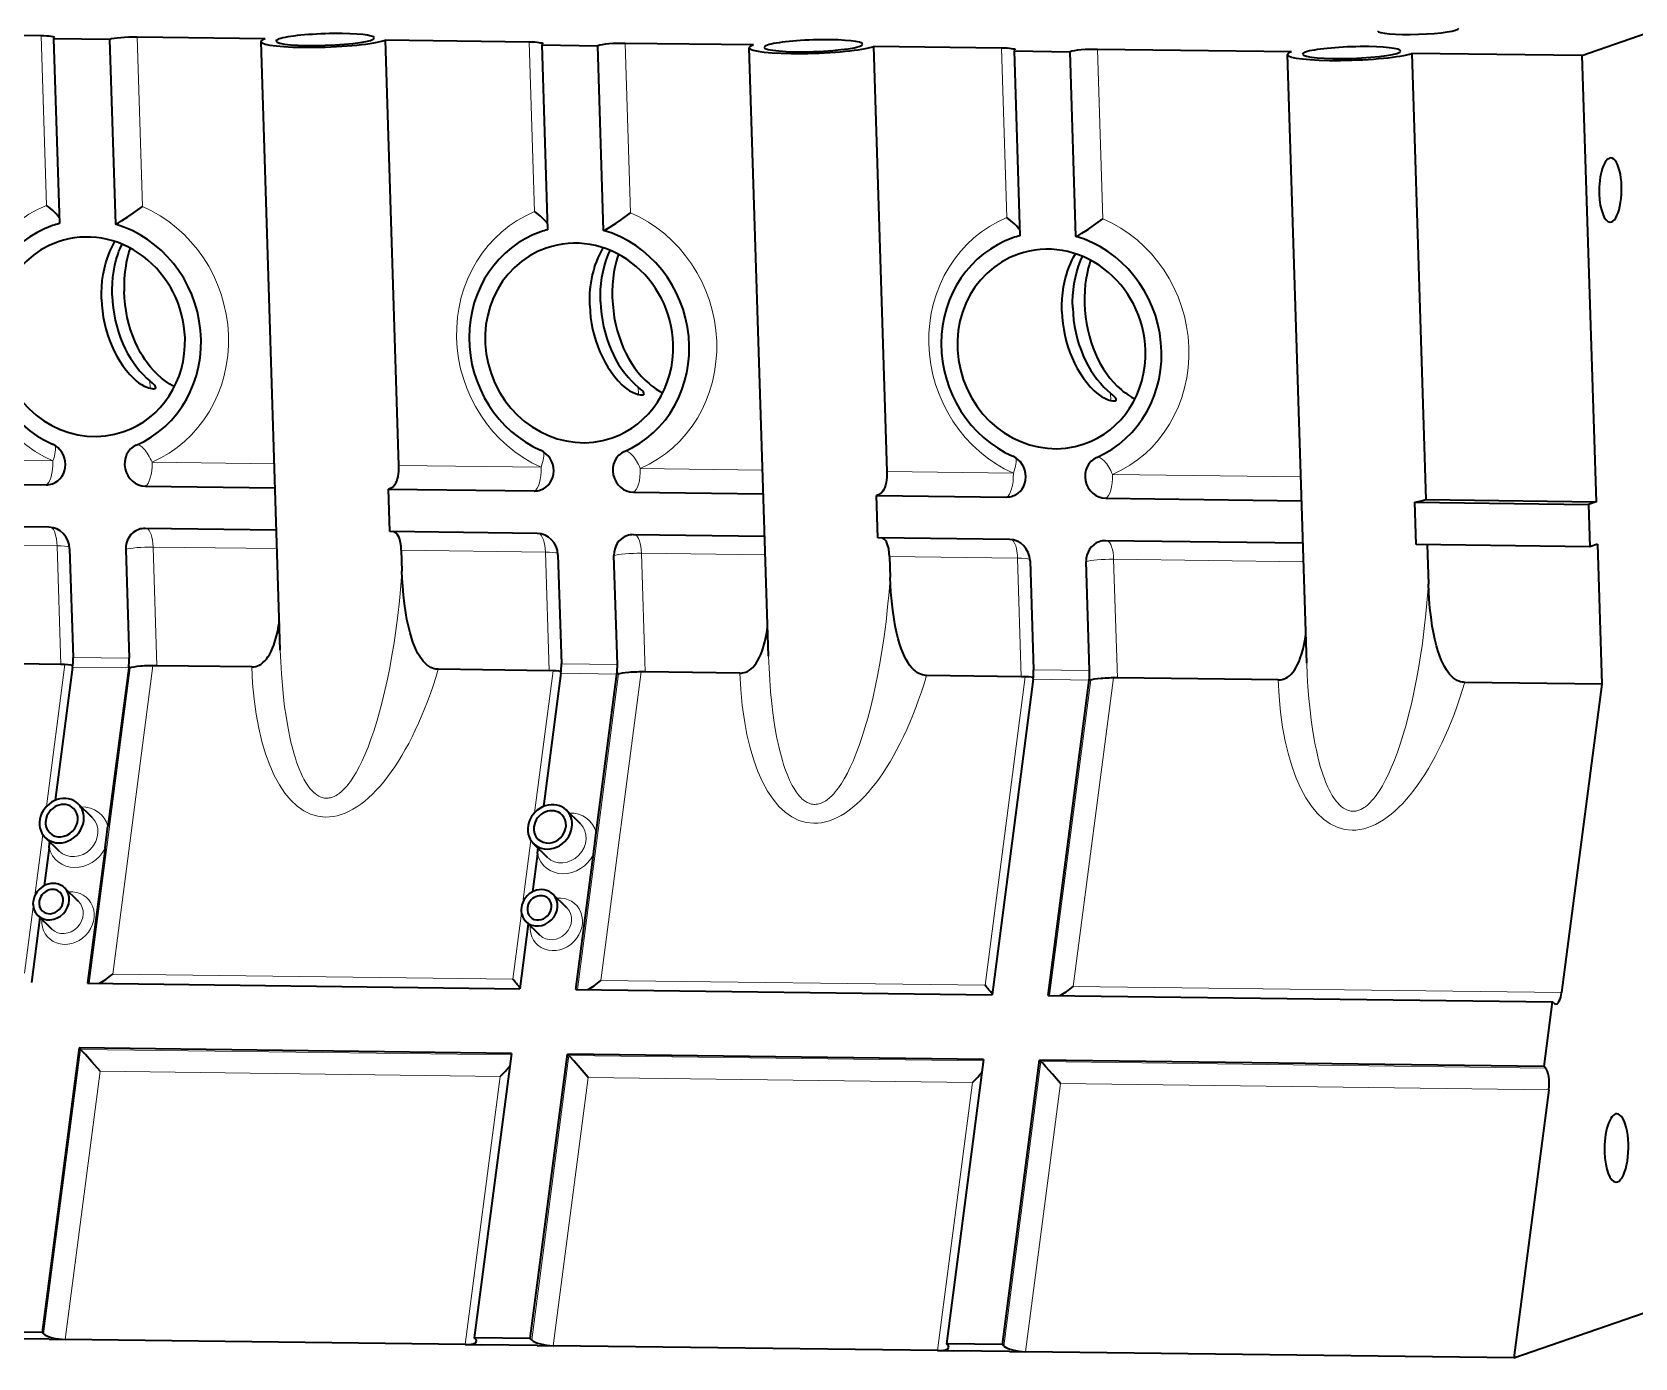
# Model space of a CAD drawing. Extents: x 0 to 420, y 0 to 297.
# Drawn here: x 271.9 to 346.9, y 196 to 258 of the extents above; entities that cross this region are included whole.
import ezdxf

# ---------------------------------------------------------------- set-up
doc = ezdxf.new("R2010")
doc.units = 0

msp = doc.modelspace()

# ---------------------------------------------------------------- linework, layer by layer
at = {"color": 7, "lineweight": 35, "ltscale": 0.425165}
msp.add_line((344.464, 256.909), (360.533, 262.479), dxfattribs=at)
at = {"color": 7, "lineweight": 35, "ltscale": 0.14985}
for p, q in [((272.346, 257.827), (266.352, 257.903)), ((282.834, 257.694), (276.841, 257.77)), ((305.684, 257.403), (299.691, 257.479))]:
    msp.add_line(p, q, dxfattribs=at)
at = {"color": 7, "lineweight": 13, "ltscale": 0.198313}
for p, q in [((272.346, 257.827), (272.596, 249.899)), ((276.841, 257.77), (277.091, 249.841)), ((295.196, 257.536), (295.446, 249.608)), ((299.942, 249.55), (299.691, 257.479)), ((317.297, 257.255), (317.547, 249.326)), ((322.042, 249.269), (321.792, 257.198))]:
    msp.add_line(p, q, dxfattribs=at)
at = {"color": 7, "lineweight": 35, "ltscale": 0.065559}
for p, q in [((275.555, 257.661), (272.933, 257.694)), ((295.783, 257.403), (298.405, 257.37)), ((317.884, 257.122), (320.506, 257.088)), ((272.394, 197.167), (269.772, 197.2)), ((272.723, 196.845), (270.1, 196.878)), ((295.244, 196.876), (292.622, 196.909)), ((295.573, 196.554), (292.951, 196.587)), ((317.345, 196.595), (314.723, 196.628)), ((317.674, 196.273), (315.052, 196.306))]:
    msp.add_line(p, q, dxfattribs=at)
at = {"color": 7, "lineweight": 35, "ltscale": 0.216234}
for p, q in [((272.933, 257.694), (273.206, 249.049)), ((275.555, 257.661), (275.828, 249.016)), ((295.783, 257.403), (296.056, 248.758)), ((298.678, 248.725), (298.405, 257.37)), ((317.884, 257.122), (318.157, 248.477)), ((320.779, 248.443), (320.506, 257.088))]:
    msp.add_line(p, q, dxfattribs=at)
at = {"color": 7, "lineweight": 35}
for p, q in [((283.545, 229.092), (282.645, 257.563)), ((306.395, 228.802), (305.495, 257.272)), ((331.586, 228.481), (330.687, 256.951)), ((336.495, 257.01), (337.155, 236.129)), ((344.464, 256.909), (345.124, 236.027)), ((274.525, 213.504), (294.753, 213.247)), ((319.476, 212.932), (343.084, 212.631)), ((294.358, 210.217), (274.13, 210.475)), ((342.689, 209.602), (319.081, 209.902)), ((341.282, 195.972), (318.423, 196.263))]:
    msp.add_line(p, q, dxfattribs=at)
at = {"color": 7, "lineweight": 35, "ltscale": 0.16858}
msp.add_line((295.196, 257.536), (288.453, 257.622), dxfattribs=at)
at = {"color": 7, "lineweight": 35, "ltscale": 0.497473}
for p, q in [((288.453, 257.622), (289.082, 237.733)), ((311.303, 257.331), (311.932, 237.442))]:
    msp.add_line(p, q, dxfattribs=at)
at = {"color": 7, "lineweight": 35, "ltscale": 0.149848}
msp.add_line((317.297, 257.255), (311.303, 257.331), dxfattribs=at)
at = {"color": 7, "lineweight": 35, "ltscale": 0.227116}
msp.add_line((330.876, 257.082), (321.792, 257.198), dxfattribs=at)
at = {"color": 7, "lineweight": 35, "ltscale": 0.199252}
for p, q in [((344.464, 256.909), (336.495, 257.01)), ((337.155, 236.129), (345.124, 236.027))]:
    msp.add_line(p, q, dxfattribs=at)
at = {"color": 7, "lineweight": 13, "ltscale": 0.008566}
for p, q in [((277.446, 241.685), (277.457, 241.342)), ((300.297, 241.394), (300.307, 241.051)), ((322.397, 241.112), (322.408, 240.77))]:
    msp.add_line(p, q, dxfattribs=at)
at = {"color": 7, "lineweight": 13, "ltscale": 0.148033}
msp.add_line((266.981, 238.014), (272.902, 237.939), dxfattribs=at)
at = {"color": 7, "lineweight": 13, "ltscale": 0.1432}
for p, q in [((277.542, 237.88), (283.27, 237.807)), ((300.392, 237.589), (306.12, 237.516))]:
    msp.add_line(p, q, dxfattribs=at)
at = {"color": 7, "lineweight": 13, "ltscale": 0.166762}
msp.add_line((289.082, 237.733), (295.752, 237.648), dxfattribs=at)
at = {"color": 7, "lineweight": 13, "ltscale": 0.148031}
msp.add_line((311.932, 237.442), (317.853, 237.367), dxfattribs=at)
at = {"color": 7, "lineweight": 13, "ltscale": 0.220466}
msp.add_line((322.493, 237.308), (331.311, 237.195), dxfattribs=at)
at = {"color": 7, "lineweight": 35, "ltscale": 0.152049}
for p, q in [((266.502, 236.903), (272.584, 236.825)), ((277.224, 236.766), (283.306, 236.689)), ((300.074, 236.475), (306.156, 236.398)), ((311.453, 236.331), (317.535, 236.253))]:
    msp.add_line(p, q, dxfattribs=at)
at = {"color": 7, "lineweight": 35, "ltscale": 0.049654}
msp.add_line((288.666, 234.636), (288.603, 236.621), dxfattribs=at)
at = {"color": 7, "lineweight": 35, "ltscale": 0.170779}
msp.add_line((288.603, 236.621), (295.434, 236.535), dxfattribs=at)
at = {"color": 7, "lineweight": 35, "ltscale": 0.049653}
for p, q in [((311.516, 234.345), (311.453, 236.331)), ((336.707, 234.025), (336.645, 236.01)), ((344.775, 235.906), (344.837, 233.921))]:
    msp.add_line(p, q, dxfattribs=at)
at = {"color": 7, "lineweight": 35, "ltscale": 0.229315}
msp.add_line((322.175, 236.194), (331.347, 236.077), dxfattribs=at)
at = {"color": 7, "lineweight": 35, "ltscale": 0.20327}
msp.add_line((336.645, 236.01), (344.775, 235.906), dxfattribs=at)
at = {"color": 7, "lineweight": 35, "ltscale": 0.009242}
msp.add_line((345.124, 236.027), (344.775, 235.906), dxfattribs=at)
at = {"color": 7, "lineweight": 35, "ltscale": 0.153867}
for p, q in [((272.719, 234.839), (266.565, 234.918)), ((306.218, 234.413), (300.064, 234.491))]:
    msp.add_line(p, q, dxfattribs=at)
at = {"color": 7, "lineweight": 35, "ltscale": 0.153866}
for p, q in [((283.368, 234.704), (277.214, 234.782)), ((317.67, 234.267), (311.516, 234.345))]:
    msp.add_line(p, q, dxfattribs=at)
at = {"color": 7, "lineweight": 35, "ltscale": 0.172597}
msp.add_line((295.569, 234.548), (288.666, 234.636), dxfattribs=at)
at = {"color": 7, "lineweight": 35, "ltscale": 0.231133}
msp.add_line((331.41, 234.092), (322.165, 234.21), dxfattribs=at)
at = {"color": 7, "lineweight": 13, "ltscale": 0.14985}
msp.add_line((273.1, 233.968), (267.106, 234.044), dxfattribs=at)
at = {"color": 7, "lineweight": 13, "ltscale": 0.138799}
for p, q in [((273.1, 233.968), (273.275, 228.419)), ((277.595, 233.911), (277.77, 228.361)), ((295.95, 233.677), (296.125, 228.128)), ((300.62, 228.071), (300.445, 233.62)), ((318.051, 233.396), (318.226, 227.846)), ((322.721, 227.789), (322.546, 233.338))]:
    msp.add_line(p, q, dxfattribs=at)
at = {"color": 7, "lineweight": 35, "ltscale": 0.127455}
for p, q in [((273.687, 233.835), (273.848, 228.739)), ((276.309, 233.801), (276.47, 228.706)), ((296.537, 233.544), (296.698, 228.448)), ((299.32, 228.415), (299.159, 233.511)), ((321.421, 228.134), (321.26, 233.229))]:
    msp.add_line(p, q, dxfattribs=at)
at = {"color": 7, "lineweight": 13, "ltscale": 0.145017}
msp.add_line((283.395, 233.837), (277.595, 233.911), dxfattribs=at)
at = {"color": 7, "lineweight": 35, "ltscale": 0.024462}
for p, q in [((289.207, 233.763), (289.238, 232.785)), ((312.057, 233.472), (312.088, 232.494))]:
    msp.add_line(p, q, dxfattribs=at)
at = {"color": 7, "lineweight": 13, "ltscale": 0.168579}
msp.add_line((295.95, 233.677), (289.207, 233.763), dxfattribs=at)
at = {"color": 7, "lineweight": 13, "ltscale": 0.145018}
msp.add_line((306.245, 233.546), (300.445, 233.62), dxfattribs=at)
at = {"color": 7, "lineweight": 13, "ltscale": 0.149849}
msp.add_line((318.051, 233.396), (312.057, 233.472), dxfattribs=at)
at = {"color": 7, "lineweight": 13, "ltscale": 0.222284}
msp.add_line((331.437, 233.225), (322.546, 233.338), dxfattribs=at)
at = {"color": 7, "lineweight": 35, "ltscale": 0.203269}
msp.add_line((344.837, 233.921), (336.707, 234.025), dxfattribs=at)
at = {"color": 7, "lineweight": 35, "ltscale": 0.046147}
msp.add_line((337.221, 234.018), (337.28, 232.173), dxfattribs=at)
at = {"color": 7, "lineweight": 35, "ltscale": 0.009243}
msp.add_line((345.187, 234.042), (344.837, 233.921), dxfattribs=at)
at = {"color": 7, "lineweight": 35, "ltscale": 0.163625}
msp.add_line((345.187, 234.042), (345.393, 227.5), dxfattribs=at)
at = {"color": 7, "lineweight": 35, "ltscale": 0.127454}
msp.add_line((318.638, 233.263), (318.799, 228.167), dxfattribs=at)
at = {"color": 7, "lineweight": 35, "ltscale": 0.110885}
for p, q in [((273.275, 228.419), (268.84, 228.475)), ((282.205, 228.305), (277.77, 228.361)), ((305.055, 228.014), (300.62, 228.071))]:
    msp.add_line(p, q, dxfattribs=at)
at = {"color": 7, "lineweight": 13, "ltscale": 0.167456}
for p, q in [((273.462, 228.414), (272.596, 221.772)), ((296.312, 228.123), (295.446, 221.481))]:
    msp.add_line(p, q, dxfattribs=at)
at = {"color": 7, "lineweight": 35, "ltscale": 0.15712}
msp.add_line((273.827, 228.296), (273.014, 222.064), dxfattribs=at)
at = {"color": 7, "lineweight": 13, "ltscale": 0.065559}
for p, q in [((273.827, 228.296), (276.449, 228.263)), ((273.848, 228.739), (276.47, 228.706)), ((296.698, 228.448), (299.32, 228.415)), ((318.799, 228.167), (321.421, 228.134)), ((296.677, 228.005), (299.299, 227.972)), ((318.778, 227.724), (321.4, 227.69))]:
    msp.add_line(p, q, dxfattribs=at)
at = {"color": 7, "lineweight": 13, "ltscale": 0.37219}
for p, q in [((276.524, 228.266), (274.599, 213.503)), ((319.55, 212.931), (321.475, 227.694))]:
    msp.add_line(p, q, dxfattribs=at)
at = {"color": 7, "lineweight": 35, "ltscale": 0.187392}
for p, q in [((276.449, 228.263), (275.48, 220.83)), ((298.33, 220.539), (299.299, 227.972))]:
    msp.add_line(p, q, dxfattribs=at)
at = {"color": 7, "lineweight": 13, "ltscale": 0.363842}
for p, q in [((277.583, 228.361), (275.701, 213.93)), ((298.551, 213.639), (300.433, 228.071)), ((320.652, 213.358), (322.534, 227.789))]:
    msp.add_line(p, q, dxfattribs=at)
at = {"color": 7, "lineweight": 13, "ltscale": 0.005672}
for p, q in [((276.47, 228.706), (276.477, 228.479)), ((276.484, 228.252), (276.477, 228.479)), ((299.32, 228.415), (299.327, 228.188)), ((299.335, 227.961), (299.327, 228.188)), ((321.421, 228.134), (321.428, 227.907)), ((321.435, 227.68), (321.428, 227.907))]:
    msp.add_line(p, q, dxfattribs=at)
at = {"color": 7, "lineweight": 35, "ltscale": 0.129615}
msp.add_line((296.125, 228.128), (290.941, 228.194), dxfattribs=at)
at = {"color": 7, "lineweight": 35, "ltscale": 0.157121}
msp.add_line((296.677, 228.005), (295.864, 221.773), dxfattribs=at)
at = {"color": 7, "lineweight": 13, "ltscale": 0.372191}
msp.add_line((297.449, 213.212), (299.374, 227.975), dxfattribs=at)
at = {"color": 7, "lineweight": 35, "ltscale": 0.110884}
msp.add_line((318.226, 227.846), (313.791, 227.903), dxfattribs=at)
at = {"color": 7, "lineweight": 13, "ltscale": 0.363832}
msp.add_line((318.413, 227.841), (316.531, 213.41), dxfattribs=at)
at = {"color": 7, "lineweight": 35, "ltscale": 0.372089}
for p, q in [((318.778, 227.724), (316.854, 212.965)), ((319.476, 212.932), (321.4, 227.69))]:
    msp.add_line(p, q, dxfattribs=at)
at = {"color": 7, "lineweight": 35, "ltscale": 0.188152}
msp.add_line((330.247, 227.693), (322.721, 227.789), dxfattribs=at)
at = {"color": 7, "lineweight": 35, "ltscale": 0.160287}
msp.add_line((345.393, 227.5), (338.983, 227.582), dxfattribs=at)
at = {"color": 7, "lineweight": 35, "ltscale": 0.363901}
msp.add_line((345.393, 227.5), (343.511, 213.067), dxfattribs=at)
at = {"color": 7, "lineweight": 35, "ltscale": 0.02299}
for p, q in [((274.741, 221.251), (274.085, 221.895)), ((273.201, 219.68), (272.544, 220.324)), ((296.051, 219.389), (295.394, 220.033)), ((274.107, 217.322), (273.451, 217.965)), ((296.958, 217.031), (296.301, 217.675)), ((272.847, 216.036), (272.191, 216.68)), ((295.697, 215.745), (295.041, 216.389))]:
    msp.add_line(p, q, dxfattribs=at)
at = {"color": 7, "lineweight": 35, "ltscale": 0.022991}
msp.add_line((297.591, 220.96), (296.935, 221.604), dxfattribs=at)
at = {"color": 7, "lineweight": 13, "ltscale": 0.07255}
for p, q in [((272.426, 220.468), (272.051, 217.591)), ((295.276, 220.177), (294.901, 217.3))]:
    msp.add_line(p, q, dxfattribs=at)
at = {"color": 7, "lineweight": 35, "ltscale": 0.044854}
for p, q in [((272.725, 219.844), (272.493, 218.065)), ((295.575, 219.553), (295.343, 217.774))]:
    msp.add_line(p, q, dxfattribs=at)
at = {"color": 7, "lineweight": 35, "ltscale": 0.158992}
msp.add_line((275.347, 219.81), (274.525, 213.504), dxfattribs=at)
at = {"color": 7, "lineweight": 35, "ltscale": 0.158991}
msp.add_line((297.375, 213.213), (298.197, 219.52), dxfattribs=at)
at = {"color": 7, "lineweight": 13, "ltscale": 0.077988}
for p, q in [((271.984, 217.076), (271.58, 213.982)), ((294.834, 216.785), (294.43, 213.692))]:
    msp.add_line(p, q, dxfattribs=at)
at = {"color": 7, "lineweight": 35, "ltscale": 0.076566}
for p, q in [((272.298, 216.574), (271.902, 213.538)), ((295.149, 216.284), (294.753, 213.247))]:
    msp.add_line(p, q, dxfattribs=at)
at = {"color": 7, "lineweight": 13, "ltscale": 0.468277}
msp.add_line((275.701, 213.93), (294.43, 213.692), dxfattribs=at)
at = {"color": 7, "lineweight": 35, "ltscale": 0.487009}
msp.add_line((297.375, 213.213), (316.854, 212.965), dxfattribs=at)
at = {"color": 7, "lineweight": 13, "ltscale": 0.449547}
for p, q in [((298.551, 213.639), (316.531, 213.41)), ((315.939, 208.866), (297.958, 209.095))]:
    msp.add_line(p, q, dxfattribs=at)
at = {"color": 7, "lineweight": 13}
for p, q in [((320.652, 213.358), (343.511, 213.067)), ((294.349, 210.154), (274.195, 210.41)), ((342.755, 209.537), (319.146, 209.838)), ((342.919, 208.523), (320.059, 208.814))]:
    msp.add_line(p, q, dxfattribs=at)
at = {"color": 7, "lineweight": 35, "ltscale": 0.076375}
msp.add_line((342.689, 209.602), (343.084, 212.631), dxfattribs=at)
at = {"color": 7, "lineweight": 35, "ltscale": 0.002299}
for p, q in [((343.15, 212.567), (343.084, 212.631)), ((274.195, 210.41), (274.13, 210.475)), ((297.045, 210.119), (296.98, 210.184)), ((319.146, 209.838), (319.081, 209.902)), ((342.755, 209.537), (342.689, 209.602)), ((272.46, 197.102), (272.394, 197.167)), ((292.688, 196.845), (292.622, 196.909)), ((295.31, 196.812), (295.244, 196.876)), ((314.789, 196.564), (314.723, 196.628)), ((317.411, 196.53), (317.345, 196.595))]:
    msp.add_line(p, q, dxfattribs=at)
at = {"color": 7, "lineweight": 35, "ltscale": 0.335515}
for p, q in [((274.13, 210.475), (272.394, 197.167)), ((294.358, 210.217), (292.622, 196.909)), ((316.459, 209.936), (314.723, 196.628))]:
    msp.add_line(p, q, dxfattribs=at)
at = {"color": 7, "lineweight": 13, "ltscale": 0.335515}
for p, q in [((274.195, 210.41), (272.46, 197.102)), ((295.31, 196.812), (297.045, 210.119)), ((317.411, 196.53), (319.146, 209.838))]:
    msp.add_line(p, q, dxfattribs=at)
at = {"color": 7, "lineweight": 35, "ltscale": 0.335514}
for p, q in [((295.244, 196.876), (296.98, 210.184)), ((317.345, 196.595), (319.081, 209.902))]:
    msp.add_line(p, q, dxfattribs=at)
at = {"color": 7, "lineweight": 35, "ltscale": 0.48701}
msp.add_line((316.459, 209.936), (296.98, 210.184), dxfattribs=at)
at = {"color": 7, "lineweight": 13, "ltscale": 0.485161}
msp.add_line((316.45, 209.872), (297.045, 210.119), dxfattribs=at)
at = {"color": 7, "lineweight": 13, "ltscale": 0.316421}
for p, q in [((275.108, 209.386), (273.472, 196.835)), ((293.838, 209.147), (292.201, 196.597)), ((296.322, 196.544), (297.958, 209.095)), ((318.423, 196.263), (320.059, 208.814))]:
    msp.add_line(p, q, dxfattribs=at)
at = {"color": 7, "lineweight": 13, "ltscale": 0.468278}
msp.add_line((293.838, 209.147), (275.108, 209.386), dxfattribs=at)
at = {"color": 7, "lineweight": 13, "ltscale": 0.31642}
msp.add_line((315.939, 208.866), (314.302, 196.316), dxfattribs=at)
at = {"color": 7, "lineweight": 35, "ltscale": 0.316421}
msp.add_line((342.919, 208.523), (341.282, 195.972), dxfattribs=at)
at = {"color": 7, "lineweight": 35, "ltscale": 0.198378}
msp.add_line((341.282, 195.972), (348.78, 198.571), dxfattribs=at)
at = {"color": 7, "lineweight": 35, "ltscale": 0.018731}
for p, q in [((272.723, 196.845), (273.472, 196.835)), ((292.201, 196.597), (292.951, 196.587)), ((295.573, 196.554), (296.322, 196.544)), ((314.302, 196.316), (315.052, 196.306)), ((317.674, 196.273), (318.423, 196.263))]:
    msp.add_line(p, q, dxfattribs=at)
at = {"color": 7, "lineweight": 35, "ltscale": 0.468278}
msp.add_line((292.201, 196.597), (273.472, 196.835), dxfattribs=at)
at = {"color": 7, "lineweight": 35, "ltscale": 0.449547}
msp.add_line((314.302, 196.316), (296.322, 196.544), dxfattribs=at)
at = {"color": 7, "lineweight": 35}
for points in [[(273.198, 249.319), (273.132, 249.412), (273.05, 249.507), (272.957, 249.602), (272.876, 249.677), (272.789, 249.75), (272.695, 249.825), (272.596, 249.899)], [(275.828, 249.016), (275.906, 249.05), (275.969, 249.083), (276.114, 249.169), (276.29, 249.282), (276.412, 249.364), (276.66, 249.535), (277.091, 249.841)], [(296.048, 249.028), (295.982, 249.121), (295.9, 249.216), (295.807, 249.311), (295.726, 249.386), (295.639, 249.46), (295.545, 249.535), (295.446, 249.608)], [(298.678, 248.725), (298.756, 248.759), (298.819, 248.792), (298.964, 248.878), (299.14, 248.991), (299.262, 249.073), (299.51, 249.244), (299.942, 249.55)], [(318.149, 248.747), (318.083, 248.839), (318.001, 248.934), (317.908, 249.03), (317.827, 249.104), (317.74, 249.178), (317.646, 249.253), (317.547, 249.326)], [(320.779, 248.443), (320.857, 248.477), (320.92, 248.511), (321.065, 248.597), (321.241, 248.71), (321.363, 248.792), (321.611, 248.963), (322.042, 249.269)], [(275.176, 245.506), (275.174, 245.799), (275.186, 246.091), (275.214, 246.38), (275.255, 246.664), (275.312, 246.944), (275.346, 247.081), (275.383, 247.216), (275.439, 247.394), (275.502, 247.568), (275.57, 247.738), (275.643, 247.898), (275.722, 248.054), (275.807, 248.205)], [(275.679, 245.68), (275.676, 245.969), (275.688, 246.257), (275.712, 246.541), (275.751, 246.821), (275.804, 247.095), (275.87, 247.363), (275.951, 247.624), (275.996, 247.751), (276.045, 247.876), (276.137, 248.083)], [(276.52, 247.901), (276.461, 247.723), (276.41, 247.541), (276.365, 247.354), (276.336, 247.213), (276.31, 247.069), (276.269, 246.777), (276.243, 246.479), (276.232, 246.177), (276.234, 245.872)], [(298.026, 245.215), (298.024, 245.508), (298.037, 245.8), (298.064, 246.089), (298.106, 246.374), (298.162, 246.653), (298.196, 246.79), (298.233, 246.925), (298.289, 247.103), (298.352, 247.277), (298.421, 247.447), (298.493, 247.607), (298.572, 247.763), (298.657, 247.914)], [(298.529, 245.389), (298.526, 245.678), (298.538, 245.966), (298.563, 246.25), (298.601, 246.53), (298.654, 246.804), (298.721, 247.072), (298.801, 247.333), (298.847, 247.46), (298.896, 247.585), (298.987, 247.792)], [(299.37, 247.61), (299.312, 247.432), (299.26, 247.25), (299.215, 247.064), (299.186, 246.922), (299.16, 246.778), (299.119, 246.486), (299.093, 246.188), (299.082, 245.886), (299.084, 245.581)], [(320.127, 244.933), (320.125, 245.227), (320.138, 245.519), (320.165, 245.808), (320.206, 246.092), (320.263, 246.371), (320.297, 246.508), (320.334, 246.644), (320.39, 246.821), (320.453, 246.995), (320.521, 247.165), (320.594, 247.325), (320.673, 247.482), (320.758, 247.633)], [(320.63, 245.107), (320.627, 245.397), (320.639, 245.684), (320.664, 245.968), (320.702, 246.248), (320.755, 246.523), (320.821, 246.791), (320.902, 247.051), (320.948, 247.178), (320.997, 247.303), (321.088, 247.51)], [(321.471, 247.329), (321.412, 247.151), (321.361, 246.968), (321.316, 246.782), (321.287, 246.64), (321.261, 246.497), (321.22, 246.204), (321.194, 245.906), (321.183, 245.605), (321.185, 245.3)], [(275.176, 245.506), (275.191, 245.226), (275.22, 244.947), (275.261, 244.669), (275.314, 244.393), (275.381, 244.121), (275.459, 243.853), (275.55, 243.59), (275.653, 243.333), (275.768, 243.083), (275.893, 242.845), (276.029, 242.615), (276.176, 242.395), (276.334, 242.184), (276.504, 241.983), (276.683, 241.794)], [(275.679, 245.68), (275.695, 245.389), (275.724, 245.098), (275.767, 244.809), (275.823, 244.523), (275.892, 244.24), (275.974, 243.962), (276.068, 243.69), (276.176, 243.425), (276.283, 243.193), (276.401, 242.967), (276.529, 242.75), (276.667, 242.54), (276.815, 242.339), (276.973, 242.148), (277.141, 241.966), (277.29, 241.821), (277.446, 241.685)], [(278.589, 241.411), (278.484, 241.47), (278.381, 241.533), (278.279, 241.599), (278.179, 241.67), (277.987, 241.819), (277.805, 241.98), (277.633, 242.152), (277.47, 242.335), (277.318, 242.528), (277.209, 242.681), (277.105, 242.839), (277.007, 243.002), (276.938, 243.127), (276.872, 243.255), (276.749, 243.517), (276.639, 243.787), (276.541, 244.071), (276.456, 244.361), (276.384, 244.657), (276.326, 244.958), (276.281, 245.261), (276.251, 245.567), (276.234, 245.872)], [(298.529, 245.389), (298.545, 245.098), (298.574, 244.807), (298.617, 244.518), (298.673, 244.232), (298.742, 243.949), (298.824, 243.671), (298.918, 243.399), (299.026, 243.134), (299.133, 242.902), (299.251, 242.676), (299.379, 242.459), (299.517, 242.249), (299.665, 242.048), (299.823, 241.857), (299.991, 241.675), (300.14, 241.53), (300.297, 241.394)], [(299.084, 245.581), (299.101, 245.271), (299.133, 244.962), (299.178, 244.654), (299.238, 244.35), (299.311, 244.05), (299.398, 243.756), (299.491, 243.493), (299.595, 243.236), (299.711, 242.986), (299.838, 242.745), (299.977, 242.514), (300.121, 242.302), (300.275, 242.099), (300.44, 241.907), (300.615, 241.727), (300.708, 241.64), (300.802, 241.557), (300.899, 241.478), (300.998, 241.402), (301.14, 241.301), (301.288, 241.207), (301.439, 241.12)], [(298.026, 245.215), (298.042, 244.935), (298.07, 244.656), (298.111, 244.378), (298.164, 244.102), (298.231, 243.83), (298.309, 243.562), (298.4, 243.299), (298.503, 243.042), (298.618, 242.792), (298.743, 242.554), (298.879, 242.324), (299.026, 242.104), (299.184, 241.893), (299.354, 241.692), (299.534, 241.503)], [(320.127, 244.933), (320.142, 244.654), (320.171, 244.374), (320.212, 244.096), (320.265, 243.821), (320.332, 243.548), (320.41, 243.28), (320.501, 243.017), (320.604, 242.761), (320.719, 242.511), (320.844, 242.273), (320.98, 242.043), (321.127, 241.822), (321.285, 241.611), (321.455, 241.411), (321.634, 241.221)], [(320.63, 245.107), (320.646, 244.816), (320.675, 244.526), (320.718, 244.237), (320.774, 243.95), (320.843, 243.668), (320.925, 243.39), (321.019, 243.118), (321.127, 242.853), (321.234, 242.62), (321.352, 242.395), (321.48, 242.177), (321.618, 241.968), (321.766, 241.767), (321.924, 241.575), (322.092, 241.394), (322.241, 241.249), (322.397, 241.112)], [(321.185, 245.3), (321.202, 244.99), (321.234, 244.68), (321.279, 244.373), (321.339, 244.068), (321.412, 243.769), (321.499, 243.475), (321.592, 243.211), (321.696, 242.954), (321.811, 242.705), (321.939, 242.464), (322.078, 242.232), (322.222, 242.02), (322.376, 241.818), (322.541, 241.626), (322.716, 241.445), (322.809, 241.359), (322.903, 241.276), (323, 241.196), (323.099, 241.12), (323.241, 241.02), (323.389, 240.926), (323.54, 240.839)], [(276.683, 241.794), (276.793, 241.694), (276.913, 241.602), (277.042, 241.519), (277.177, 241.446), (277.314, 241.387), (277.382, 241.363), (277.448, 241.344), (277.548, 241.324), (277.592, 241.32), (277.632, 241.32), (277.665, 241.325), (277.691, 241.334), (277.703, 241.342), (277.717, 241.364), (277.718, 241.378)], [(277.718, 241.378), (277.711, 241.409), (277.691, 241.444), (277.655, 241.49), (277.609, 241.539), (277.559, 241.587), (277.446, 241.685)], [(299.534, 241.503), (299.643, 241.403), (299.763, 241.311), (299.892, 241.228), (300.027, 241.155), (300.165, 241.096), (300.232, 241.073), (300.298, 241.053), (300.398, 241.033), (300.442, 241.029), (300.482, 241.029), (300.515, 241.034), (300.541, 241.043), (300.553, 241.051), (300.567, 241.073), (300.568, 241.087)], [(300.568, 241.087), (300.561, 241.118), (300.541, 241.153), (300.505, 241.199), (300.459, 241.249), (300.409, 241.296), (300.297, 241.394)], [(321.634, 241.221), (321.744, 241.122), (321.864, 241.03), (321.993, 240.946), (322.128, 240.874), (322.265, 240.815), (322.333, 240.791), (322.399, 240.772), (322.499, 240.752), (322.543, 240.748), (322.583, 240.748), (322.616, 240.752), (322.642, 240.761), (322.654, 240.77), (322.668, 240.792), (322.669, 240.805)], [(322.669, 240.805), (322.662, 240.836), (322.642, 240.872), (322.606, 240.918), (322.56, 240.967), (322.51, 241.014), (322.397, 241.112)], [(289.082, 237.733), (289.081, 237.537), (289.076, 237.439), (289.066, 237.343), (289.047, 237.217), (289.02, 237.097), (288.984, 236.985), (288.943, 236.894), (288.894, 236.812), (288.836, 236.743), (288.803, 236.713), (288.769, 236.688), (288.733, 236.666), (288.694, 236.648), (288.65, 236.632), (288.603, 236.621)], [(311.932, 237.442), (311.931, 237.246), (311.926, 237.148), (311.916, 237.052), (311.897, 236.926), (311.87, 236.806), (311.834, 236.695), (311.794, 236.603), (311.744, 236.521), (311.686, 236.452), (311.653, 236.422), (311.619, 236.397), (311.583, 236.375), (311.545, 236.357), (311.5, 236.341), (311.453, 236.331)], [(289.207, 233.763), (289.196, 233.937), (289.173, 234.106), (289.156, 234.186), (289.136, 234.263), (289.103, 234.357), (289.063, 234.441), (289.014, 234.513), (288.987, 234.543), (288.959, 234.569), (288.917, 234.598), (288.873, 234.62), (288.825, 234.634)], [(312.057, 233.472), (312.046, 233.646), (312.023, 233.815), (312.007, 233.895), (311.986, 233.972), (311.953, 234.066), (311.913, 234.15), (311.864, 234.222), (311.837, 234.252), (311.809, 234.278), (311.767, 234.307), (311.723, 234.329), (311.675, 234.343)], [(290.941, 228.194), (290.886, 228.196), (290.83, 228.203), (290.745, 228.221), (290.663, 228.249), (290.584, 228.284), (290.489, 228.34), (290.402, 228.405), (290.322, 228.477), (290.231, 228.575), (290.15, 228.678), (290.077, 228.785), (289.987, 228.935), (289.909, 229.089), (289.84, 229.244), (289.754, 229.464), (289.681, 229.684), (289.616, 229.905), (289.539, 230.213), (289.474, 230.521), (289.42, 230.829), (289.358, 231.249), (289.311, 231.668), (289.275, 232.086), (289.253, 232.436), (289.238, 232.785)], [(313.791, 227.903), (313.736, 227.906), (313.68, 227.912), (313.596, 227.93), (313.513, 227.958), (313.434, 227.993), (313.339, 228.049), (313.252, 228.114), (313.172, 228.186), (313.081, 228.284), (313, 228.387), (312.927, 228.494), (312.837, 228.644), (312.759, 228.798), (312.69, 228.953), (312.605, 229.173), (312.531, 229.393), (312.466, 229.614), (312.389, 229.922), (312.325, 230.23), (312.27, 230.538), (312.208, 230.958), (312.161, 231.377), (312.125, 231.796), (312.103, 232.145), (312.088, 232.494)], [(338.983, 227.582), (338.927, 227.585), (338.871, 227.591), (338.787, 227.61), (338.705, 227.637), (338.625, 227.673), (338.531, 227.729), (338.443, 227.794), (338.363, 227.865), (338.272, 227.963), (338.191, 228.066), (338.118, 228.173), (338.029, 228.324), (337.951, 228.477), (337.881, 228.632), (337.796, 228.852), (337.722, 229.073), (337.658, 229.293), (337.581, 229.602), (337.516, 229.91), (337.461, 230.217), (337.4, 230.637), (337.352, 231.056), (337.316, 231.475), (337.294, 231.824), (337.28, 232.173)], [(282.205, 228.305), (282.261, 228.306), (282.316, 228.312), (282.399, 228.328), (282.48, 228.353), (282.557, 228.386), (282.648, 228.44), (282.732, 228.503), (282.807, 228.573), (282.892, 228.668), (282.967, 228.769), (283.033, 228.874), (283.113, 229.023), (283.181, 229.174), (283.241, 229.328), (283.312, 229.546), (283.372, 229.764), (283.423, 229.984), (283.466, 230.208), (283.503, 230.432)], [(305.055, 228.014), (305.111, 228.015), (305.166, 228.021), (305.249, 228.037), (305.33, 228.062), (305.407, 228.096), (305.498, 228.149), (305.582, 228.212), (305.657, 228.282), (305.742, 228.377), (305.817, 228.478), (305.883, 228.583), (305.963, 228.732), (306.031, 228.884), (306.091, 229.037), (306.163, 229.255), (306.222, 229.473), (306.273, 229.693), (306.316, 229.917), (306.353, 230.141)], [(330.247, 227.693), (330.302, 227.695), (330.357, 227.7), (330.441, 227.716), (330.521, 227.741), (330.598, 227.775), (330.69, 227.828), (330.773, 227.891), (330.848, 227.961), (330.933, 228.056), (331.008, 228.158), (331.074, 228.262), (331.154, 228.411), (331.223, 228.563), (331.282, 228.716), (331.354, 228.934), (331.414, 229.153), (331.464, 229.372), (331.508, 229.596), (331.544, 229.82)], [(275.409, 220.324), (275.465, 220.724), (275.48, 220.83)], [(275.347, 219.81), (275.367, 219.976), (275.409, 220.324)], [(298.197, 219.52), (298.217, 219.685), (298.259, 220.033)], [(298.259, 220.033), (298.315, 220.433), (298.33, 220.539)], [(275.108, 209.386), (274.729, 209.825), (274.428, 210.163), (274.26, 210.344), (274.195, 210.41)], [(297.958, 209.095), (297.579, 209.534), (297.278, 209.872), (297.11, 210.053), (297.045, 210.119)], [(320.059, 208.814), (319.68, 209.253), (319.379, 209.591), (319.211, 209.772), (319.146, 209.838)]]:
    msp.add_lwpolyline(points, dxfattribs=at)
at = {"color": 7, "lineweight": 13}
for points in [[(289.238, 232.785), (289.185, 232.091), (289.12, 231.398), (289.043, 230.706), (288.954, 230.015), (288.867, 229.427), (288.771, 228.842), (288.665, 228.258), (288.557, 227.724), (288.44, 227.193), (288.312, 226.664), (288.19, 226.204), (288.059, 225.747), (287.916, 225.295), (287.788, 224.921), (287.65, 224.552), (287.501, 224.19), (287.373, 223.905), (287.236, 223.627), (287.089, 223.357), (286.96, 223.145), (286.823, 222.943), (286.748, 222.842), (286.67, 222.744), (286.596, 222.658), (286.518, 222.576), (286.405, 222.469), (286.285, 222.373), (286.223, 222.33), (286.16, 222.292), (286.073, 222.247), (285.984, 222.211), (285.895, 222.184), (285.838, 222.173), (285.781, 222.166), (285.725, 222.163), (285.669, 222.165), (285.613, 222.17), (285.558, 222.18), (285.503, 222.194), (285.449, 222.212), (285.352, 222.256), (285.259, 222.311), (285.171, 222.376), (285.11, 222.428), (285.052, 222.484), (284.991, 222.55), (284.933, 222.619), (284.831, 222.755), (284.737, 222.9), (284.65, 223.053), (284.589, 223.171), (284.531, 223.292), (284.425, 223.541), (284.366, 223.693), (284.311, 223.848), (284.251, 224.03), (284.194, 224.215), (284.098, 224.564), (284.043, 224.788), (283.992, 225.014), (283.94, 225.263), (283.893, 225.514), (283.812, 225.998), (283.749, 226.441), (283.696, 226.886), (283.642, 227.434), (283.599, 227.985), (283.567, 228.538), (283.545, 229.092)], [(312.088, 232.494), (312.035, 231.8), (311.97, 231.107), (311.893, 230.415), (311.804, 229.724), (311.717, 229.136), (311.621, 228.551), (311.515, 227.967), (311.407, 227.433), (311.29, 226.902), (311.162, 226.373), (311.04, 225.913), (310.909, 225.456), (310.766, 225.004), (310.638, 224.63), (310.5, 224.261), (310.351, 223.899), (310.223, 223.614), (310.086, 223.336), (309.939, 223.066), (309.81, 222.854), (309.673, 222.652), (309.598, 222.551), (309.52, 222.453), (309.446, 222.367), (309.368, 222.285), (309.255, 222.178), (309.135, 222.082), (309.073, 222.039), (309.01, 222.001), (308.923, 221.956), (308.835, 221.92), (308.745, 221.893), (308.688, 221.882), (308.631, 221.875), (308.575, 221.872), (308.519, 221.874), (308.463, 221.879), (308.409, 221.889), (308.353, 221.903), (308.299, 221.921), (308.202, 221.965), (308.109, 222.02), (308.021, 222.085), (307.96, 222.137), (307.902, 222.193), (307.841, 222.259), (307.783, 222.328), (307.681, 222.464), (307.587, 222.609), (307.5, 222.762), (307.439, 222.88), (307.382, 223.001), (307.275, 223.25), (307.216, 223.402), (307.161, 223.557), (307.101, 223.739), (307.044, 223.924), (306.948, 224.273), (306.893, 224.497), (306.842, 224.723), (306.79, 224.972), (306.743, 225.223), (306.662, 225.707), (306.599, 226.15), (306.546, 226.595), (306.492, 227.143), (306.449, 227.694), (306.417, 228.247), (306.395, 228.802)], [(337.28, 232.173), (337.227, 231.48), (337.162, 230.786), (337.085, 230.094), (336.995, 229.403), (336.909, 228.816), (336.812, 228.23), (336.706, 227.647), (336.599, 227.112), (336.481, 226.581), (336.353, 226.053), (336.232, 225.592), (336.1, 225.136), (335.958, 224.684), (335.829, 224.31), (335.691, 223.941), (335.542, 223.578), (335.414, 223.293), (335.277, 223.015), (335.13, 222.745), (335.002, 222.534), (334.865, 222.331), (334.79, 222.23), (334.712, 222.133), (334.637, 222.047), (334.56, 221.964), (334.446, 221.857), (334.327, 221.761), (334.264, 221.719), (334.201, 221.68), (334.114, 221.635), (334.026, 221.599), (333.936, 221.573), (333.879, 221.561), (333.823, 221.554), (333.766, 221.551), (333.71, 221.553), (333.655, 221.559), (333.6, 221.568), (333.545, 221.582), (333.49, 221.601), (333.393, 221.644), (333.301, 221.699), (333.212, 221.764), (333.152, 221.816), (333.094, 221.872), (333.032, 221.938), (332.974, 222.007), (332.872, 222.143), (332.779, 222.289), (332.692, 222.441), (332.631, 222.559), (332.573, 222.681), (332.466, 222.93), (332.408, 223.082), (332.352, 223.236), (332.292, 223.419), (332.235, 223.604), (332.14, 223.952), (332.085, 224.176), (332.034, 224.402), (331.982, 224.652), (331.934, 224.903), (331.853, 225.387), (331.791, 225.829), (331.737, 226.274), (331.683, 226.823), (331.641, 227.373), (331.609, 227.926), (331.586, 228.481)]]:
    msp.add_lwpolyline(points, dxfattribs=at)
at = {"color": 7, "lineweight": 35}
for centre, radius, start, end in [((272.596, 237.695), 0.87, 269.21758, 289.08435), ((295.446, 237.404), 0.87, 269.21758, 289.08435), ((317.547, 237.123), 0.87, 269.21758, 289.08435), ((277.202, 233.913), 0.87, 89.21742, 109.07934), ((300.052, 233.622), 0.87, 89.21742, 109.07934), ((322.153, 233.34), 0.87, 89.2177, 109.07913), ((253.312, 222.307), 19.569, 352.76912, 353.56955), ((276.162, 222.016), 19.569, 352.76912, 353.56955), ((281.195, 202.392), 17.402, 38.792, 40.48807), ((303.296, 202.111), 17.402, 38.792, 40.48807)]:
    msp.add_arc(centre, radius, start, end, dxfattribs=at)
for centre, major_axis, ratio, start_param, end_param in [((336.801, 258.126), (1.899, 0.06), 0.117569, 3.141593, 6.283185), ((271.996, 257.706), (1, 0.032), 0.117569, 0, 1.210059), ((271.996, 257.706), (1, 0.032), 0.117569, 5.922448, 6.283185), ((276.492, 257.649), (1, 0.032), 0.117569, 1.210059, 2.780855), ((285.644, 257.658), (2.999, 0.095), 0.117569, 2.780855, 3.141593), ((285.644, 257.658), (2.999, 0.095), 0.117569, 3.141593, 5.922448), ((285.644, 257.658), (2.299, 0.073), 0.117569, 2.780855, 3.141593), ((285.644, 257.658), (2.299, 0.073), 0.117569, 3.141593, 6.283185), ((285.644, 257.658), (2.299, 0.073), 0.117569, 0, 2.780855), ((294.847, 257.415), (1, 0.032), 0.117569, 0, 1.210059), ((294.847, 257.415), (1, 0.032), 0.117569, 5.922448, 6.283185), ((299.342, 257.358), (1, 0.032), 0.117569, 1.210059, 2.780855), ((308.494, 257.367), (2.999, 0.095), 0.117569, 2.780855, 3.141593), ((308.494, 257.367), (2.999, 0.095), 0.117569, 3.141593, 5.922448), ((308.494, 257.367), (2.299, 0.073), 0.117569, 2.780855, 3.141593), ((308.494, 257.367), (2.299, 0.073), 0.117569, 3.141593, 6.283185), ((308.494, 257.367), (2.299, 0.073), 0.117569, 0, 2.780855), ((333.685, 257.046), (2.299, 0.073), 0.117569, 0, 2.780855), ((316.947, 257.134), (1, 0.032), 0.117569, 0, 1.210059), ((316.947, 257.134), (1, 0.032), 0.117569, 5.922448, 6.283185), ((321.443, 257.077), (1, 0.032), 0.117569, 1.210059, 2.780855), ((333.685, 257.046), (2.999, 0.095), 0.117569, 2.780855, 3.141593), ((333.685, 257.046), (2.999, 0.095), 0.117569, 3.141593, 5.922448), ((333.685, 257.046), (2.299, 0.073), 0.117569, 2.780855, 3.141593), ((333.685, 257.046), (2.299, 0.073), 0.117569, 3.141593, 6.283185), ((345.796, 250.616), (-0.019, -1.5), 0.350517, 3.141675, 4.838254), ((345.796, 250.616), (-0.019, -1.5), 0.350517, 0.000082, 3.141675), ((345.796, 250.616), (-0.019, -1.5), 0.350517, 4.838254, 6.283267), ((274.684, 243.753), (-1.801, 5.197), 0.929148, 0.000034, 2.426904), ((274.684, 243.753), (-1.801, 5.197), 0.929148, 6.216939, 6.28322), ((274.684, 243.753), (-1.539, 4.441), 0.929148, 4.388765, 6.28315), ((274.684, 243.753), (-1.801, 5.197), 0.929148, 3.209033, 5.702183), ((297.534, 243.462), (-1.801, 5.197), 0.929148, 0.000034, 2.426904), ((297.534, 243.462), (-1.801, 5.197), 0.929148, 6.216939, 6.28322), ((297.534, 243.462), (-1.539, 4.441), 0.929148, 4.388765, 6.28315), ((297.534, 243.462), (-1.801, 5.197), 0.929148, 3.209033, 5.702183), ((319.635, 243.181), (-1.801, 5.197), 0.929148, 0.000034, 2.426904), ((319.635, 243.181), (-1.801, 5.197), 0.929148, 6.216939, 6.28322), ((319.635, 243.181), (-1.801, 5.197), 0.929148, 3.209033, 5.702183), ((274.684, 243.753), (-1.539, 4.441), 0.929148, 6.28315, 9.424742), ((297.534, 243.462), (-1.539, 4.441), 0.929148, 6.28315, 9.424742), ((319.635, 243.181), (-1.539, 4.441), 0.929148, 6.28315, 9.424742), ((319.635, 243.181), (-1.539, 4.441), 0.929148, 4.388765, 6.28315), ((274.684, 243.753), (-1.539, 4.441), 0.929148, 3.141557, 4.388765), ((297.534, 243.462), (-1.539, 4.441), 0.929148, 3.141557, 4.388765), ((319.635, 243.181), (-1.539, 4.441), 0.929148, 3.141557, 4.388765), ((272.552, 237.818), (0.328, -0.945), 0.929148, 0, 2.426904), ((277.193, 237.759), (0.328, -0.945), 0.929148, 3.209033, 5.959561), ((295.402, 237.527), (0.328, -0.945), 0.929148, 0, 2.426904), ((300.043, 237.468), (0.328, -0.945), 0.929148, 3.209033, 5.959561), ((317.503, 237.246), (0.328, -0.945), 0.929148, 0, 2.426904), ((322.144, 237.187), (0.328, -0.945), 0.929148, 3.209033, 5.959561), ((334.345, 236.165), (-2.999, -0.095), 0.117569, 2.441018, 2.780855), ((272.75, 233.847), (0.328, -0.945), 0.929152, 1.247214, 2.817999), ((277.246, 233.79), (0.328, -0.945), 0.929144, 3.141499, 4.388755), ((295.601, 233.556), (0.328, -0.945), 0.929152, 1.247214, 2.817999), ((300.096, 233.499), (0.328, -0.945), 0.929144, 3.141499, 4.388755), ((317.701, 233.274), (0.328, -0.945), 0.929151, 1.247218, 2.818003), ((322.197, 233.217), (0.328, -0.945), 0.929146, 3.141506, 4.388761), ((272.926, 228.298), (-1, -0.032), 0.117569, 3.564065, 4.351651), ((273.499, 228.618), (0.013, 1), 0.350517, 4.389027, 4.838254), ((276.121, 228.585), (0.013, 1), 0.350517, 4.389027, 4.838254), ((277.421, 228.24), (-1, -0.032), 0.117569, 4.351651, 5.922448), ((295.776, 228.007), (-1, -0.032), 0.117569, 3.564065, 4.351651), ((296.349, 228.327), (0.013, 1), 0.350517, 4.389027, 4.838254), ((298.971, 228.294), (-0.013, -1), 0.350517, 1.247434, 1.696662), ((300.271, 227.949), (-1, -0.032), 0.117569, 4.351651, 5.922448), ((318.45, 228.046), (0.013, 1), 0.350517, 4.389027, 4.838254), ((321.072, 228.012), (-0.013, -1), 0.350517, 1.247434, 1.696662), ((317.877, 227.725), (-1, -0.032), 0.117569, 3.564065, 4.351651), ((322.372, 227.668), (-1, -0.032), 0.117569, 4.351651, 5.922448), ((273.314, 221.11), (0.77, 0.785), 0.888017, 0.000052, 3.141645), ((273.314, 221.11), (0.56, 0.571), 0.888017, 0.000052, 2.274723), ((273.314, 221.11), (0.56, 0.571), 0.888017, 3.141645, 6.283237), ((273.314, 221.11), (0.77, 0.785), 0.888017, 5.416316, 6.283237), ((296.165, 220.819), (0.77, 0.785), 0.888017, 0.000052, 3.141645), ((296.165, 220.819), (0.56, 0.571), 0.888017, 0.000052, 2.274723), ((296.165, 220.819), (0.56, 0.571), 0.888017, 3.141645, 6.283237), ((296.165, 220.819), (0.77, 0.785), 0.888017, 5.416316, 6.283237), ((273.314, 221.11), (0.56, 0.571), 0.888017, 2.274723, 3.141645), ((273.314, 221.11), (0.77, 0.785), 0.888017, 3.141645, 5.416316), ((296.165, 220.819), (0.56, 0.571), 0.888017, 2.274723, 3.141645), ((296.165, 220.819), (0.77, 0.785), 0.888017, 3.141645, 5.416316), ((272.821, 217.323), (0.63, 0.643), 0.888017, 0.000052, 2.274723), ((272.821, 217.323), (0.63, 0.643), 0.888017, 3.141645, 6.283237), ((272.821, 217.323), (0.42, 0.428), 0.888017, 0.000052, 2.274723), ((272.821, 217.323), (0.42, 0.428), 0.888017, 3.141645, 6.283237), ((295.671, 217.032), (0.63, 0.643), 0.888017, 0.000052, 2.274723), ((295.671, 217.032), (0.63, 0.643), 0.888017, 3.141645, 6.283237), ((295.671, 217.032), (0.42, 0.428), 0.888017, 0.000052, 2.274723), ((272.821, 217.323), (0.63, 0.643), 0.888017, 2.274723, 3.141645), ((272.821, 217.323), (0.42, 0.428), 0.888017, 2.274723, 3.141645), ((295.671, 217.032), (0.63, 0.643), 0.888017, 2.274723, 3.141645), ((295.671, 217.032), (0.42, 0.428), 0.888017, 2.274723, 3.141645), ((295.671, 217.032), (0.42, 0.428), 0.888017, 3.141645, 6.283237), ((275.438, 214.188), (0.855, 0.741), 0.324452, 4.009293, 4.738121), ((298.288, 213.897), (0.855, 0.741), 0.324452, 4.009293, 4.738121), ((320.389, 213.616), (0.855, 0.741), 0.324452, 4.009293, 4.738121), ((343.249, 213.324), (-0.01, -0.8), 0.350517, 6.283101, 7.530619), ((343.249, 213.324), (-0.01, -0.8), 0.350517, 5.959823, 6.283101), ((293.575, 209.405), (0.855, 0.741), 0.324351, 4.73856, 5.35688), ((315.676, 209.124), (0.855, 0.741), 0.324351, 4.73856, 5.35688), ((342.656, 208.78), (-0.01, -0.8), 0.350517, 1.247434, 2.81823), ((346.079, 205.795), (-0.02, -1.6), 0.350517, 3.141675, 4.838254), ((346.079, 205.795), (-0.02, -1.6), 0.350517, 0.000082, 3.141675), ((346.079, 205.795), (-0.02, -1.6), 0.350517, 4.838254, 6.283267), ((273.209, 197.093), (-0.793, 0.103), 0.297597, 0.375945, 1.946741), ((291.939, 196.854), (-0.793, 0.103), 0.297597, 1.946741, 3.141675), ((291.939, 196.854), (-0.793, 0.103), 0.297597, 3.141675, 3.517538), ((296.059, 196.802), (-0.793, 0.103), 0.297597, 0.375945, 1.946741), ((314.04, 196.573), (-0.793, 0.103), 0.297597, 3.141675, 3.517538), ((314.04, 196.573), (-0.793, 0.103), 0.297597, 1.946741, 3.141675), ((318.16, 196.521), (-0.793, 0.103), 0.297597, 0.375945, 1.946741)]:
    msp.add_ellipse(centre, major_axis=major_axis, ratio=ratio, start_param=start_param, end_param=end_param, dxfattribs=at)
at = {"color": 7, "lineweight": 13}
for centre, major_axis, ratio, start_param, end_param in [((275.033, 243.874), (2.129, -6.141), 0.929148, 3.19615, 5.568496), ((275.033, 243.874), (2.129, -6.141), 0.929148, 0.06744, 2.439787), ((297.883, 243.583), (2.129, -6.141), 0.929148, 3.19615, 5.568496), ((297.883, 243.583), (2.129, -6.141), 0.929148, 0.06744, 2.439787), ((319.984, 243.302), (2.129, -6.141), 0.929148, 3.19615, 5.568496), ((319.984, 243.302), (2.129, -6.141), 0.929148, 0.06744, 2.439787), ((272.552, 237.818), (-0.405, -0.914), 0.27924, 1.825892, 2.841923), ((277.193, 237.759), (0.395, -0.919), 0.368868, 1.543988, 3.114785), ((272.552, 237.818), (0.013, 1), 0.350517, 3.267458, 4.838254), ((277.193, 237.759), (0.013, 1), 0.350517, 3.267458, 4.838254), ((295.402, 237.527), (-0.405, -0.914), 0.27924, 1.825892, 2.841923), ((300.043, 237.468), (0.395, -0.919), 0.368868, 1.543988, 3.114785), ((317.503, 237.246), (-0.405, -0.914), 0.27924, 1.825892, 2.841923), ((322.144, 237.187), (0.395, -0.919), 0.368868, 1.543988, 3.114785), ((295.402, 237.527), (0.013, 1), 0.350517, 3.267458, 4.838254), ((300.043, 237.468), (0.013, 1), 0.350517, 3.267458, 4.838254), ((317.503, 237.246), (0.013, 1), 0.350517, 3.267458, 4.838254), ((322.144, 237.187), (0.013, 1), 0.350517, 3.267458, 4.838254), ((272.75, 233.847), (-0.013, -1), 0.350517, 1.696662, 2.975358), ((277.246, 233.79), (-0.013, -1), 0.350517, 1.696662, 3.015696), ((295.601, 233.556), (-0.013, -1), 0.350517, 1.696662, 2.975358), ((300.096, 233.499), (-0.013, -1), 0.350517, 1.696662, 3.015696), ((317.701, 233.274), (0.013, 1), 0.350517, 4.838254, 6.11695), ((322.197, 233.217), (-0.013, -1), 0.350517, 1.696662, 3.015696), ((272.75, 233.847), (1, 0.032), 0.117569, 0.370125, 1.210059), ((277.246, 233.79), (1, 0.032), 0.117569, 1.210059, 2.780855), ((295.601, 233.556), (1, 0.032), 0.117569, 0.370125, 1.210059), ((300.096, 233.499), (1, 0.032), 0.117569, 1.210059, 2.780855), ((317.701, 233.274), (-1, -0.032), 0.117569, 3.511717, 4.351651), ((322.197, 233.217), (1, 0.032), 0.117569, 1.210059, 2.780855), ((287.085, 232.177), (-1.701, -10.876), 0.421843, 5.14142, 7.545803), ((309.935, 231.886), (-1.701, -10.876), 0.421843, 5.14142, 7.545803), ((335.127, 231.565), (-1.701, -10.876), 0.421843, 5.14142, 7.545803), ((274.102, 220.337), (1.05, 1.071), 0.888017, 5.783524, 7.03077), ((296.952, 220.046), (1.05, 1.071), 0.888017, 5.783524, 7.03077), ((273.971, 220.466), (0.77, 0.785), 0.888017, 3.141645, 6.283237), ((296.821, 220.175), (0.77, 0.785), 0.888017, 3.141645, 6.283237), ((274.102, 220.337), (1.05, 1.071), 0.888017, 2.641931, 5.049108), ((296.952, 220.046), (1.05, 1.071), 0.888017, 2.641931, 5.049108), ((273.609, 216.55), (0.91, 0.928), 0.888017, 2.335478, 7.089299), ((273.477, 216.679), (0.63, 0.643), 0.888017, 3.141645, 6.283237), ((296.459, 216.259), (0.91, 0.928), 0.888017, 2.335478, 7.089299), ((296.327, 216.388), (0.63, 0.643), 0.888017, 3.141645, 6.283237)]:
    msp.add_ellipse(centre, major_axis=major_axis, ratio=ratio, start_param=start_param, end_param=end_param, dxfattribs=at)

doc.saveas('drawing.dxf')
